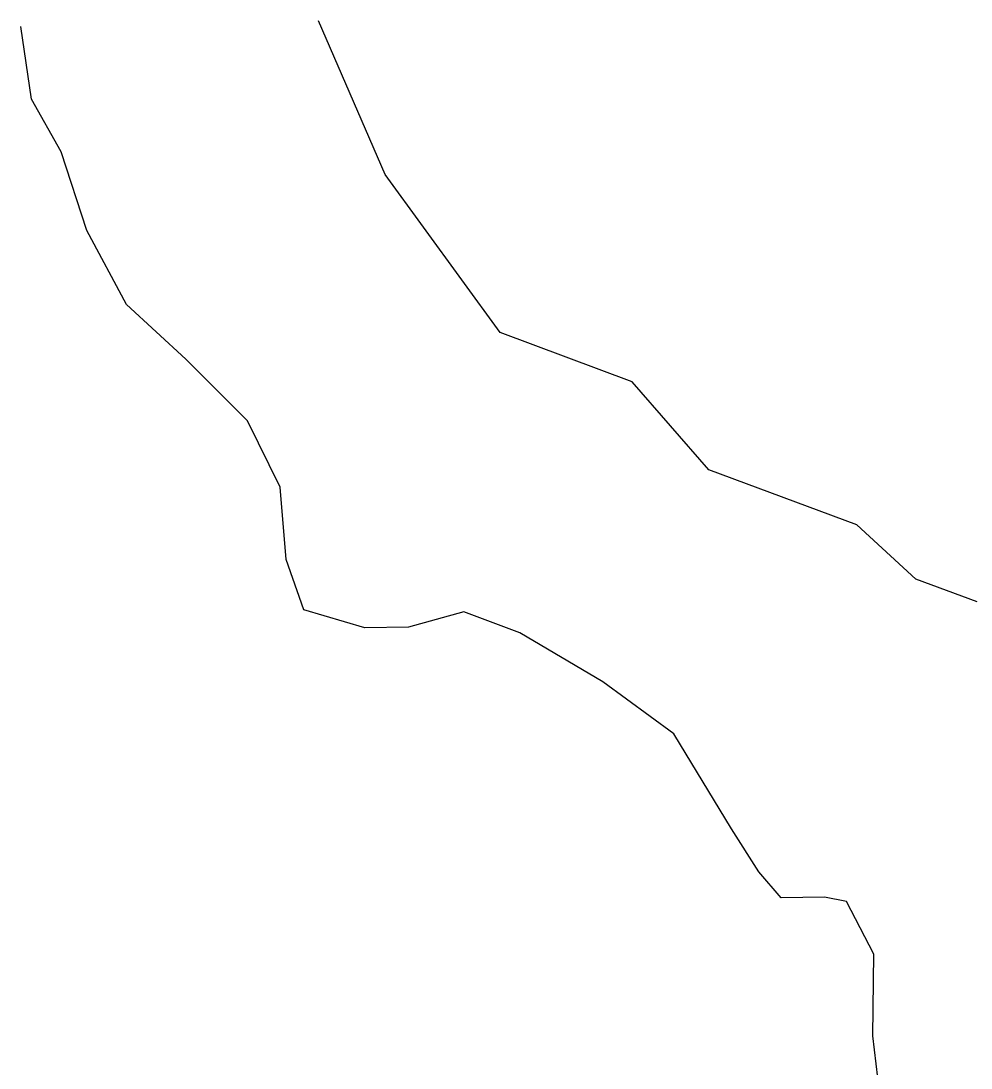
# Model space of a CAD drawing. Header units: inches. Extents: x 628093 to 631450, y 4517559 to 4521481.
# Drawn here: x 629218 to 629945, y 4520680 to 4521481 of the extents above; entities that cross this region are included whole.
import ezdxf

# ---------------------------------------------------------------- set-up
doc = ezdxf.new("R2010")
doc.units = ezdxf.units.IN
doc.header["$MEASUREMENT"] = 0
doc.layers.add('B-G-LAVA', color=7, linetype='Continuous')

msp = doc.modelspace()

# ---------------------------------------------------------------- linework, layer by layer
at = {"layer": 'B-G-LAVA'}
for p, q in [((629226.45, 4521421.07), (629218.47, 4521476.52)), ((629496.94, 4521363.22), (629446.12, 4521480.8)), ((629249.1, 4521380.77), (629226.45, 4521421.07)), ((629268.75, 4521320.36), (629249.1, 4521380.77)), ((629585.02, 4521242.35), (629496.94, 4521363.22)), ((629299.31, 4521263.79), (629268.75, 4521320.36)), ((629344.55, 4521222.05), (629299.31, 4521263.79)), ((629685.97, 4521204.63), (629585.02, 4521242.35)), ((629391.71, 4521174.89), (629344.55, 4521222.05)), ((629744.46, 4521137.3), (629685.97, 4521204.63)), ((629416.68, 4521123.99), (629391.71, 4521174.89)), ((629857.68, 4521095.24), (629744.46, 4521137.3)), ((629421.3, 4521068.79), (629416.68, 4521123.99)), ((629902.91, 4521053.81), (629857.68, 4521095.24)), ((629434.78, 4521030.14), (629421.3, 4521068.79)), ((629949.86, 4521036.4), (629902.91, 4521053.81)), ((629481.35, 4521016.38), (629434.78, 4521030.14)), ((629557.05, 4521028.63), (629514.88, 4521016.96)), ((629600, 4521012.68), (629557.05, 4521028.63)), ((629514.88, 4521016.96), (629481.35, 4521016.38)), ((629663.46, 4520975.21), (629600, 4521012.68)), ((629717.8, 4520935.45), (629663.46, 4520975.21)), ((629761.75, 4520862.72), (629717.8, 4520935.45)), ((629782.75, 4520829.67), (629761.75, 4520862.72)), ((629799.86, 4520809.92), (629782.75, 4520829.67)), ((629833.08, 4520810.5), (629799.86, 4520809.92)), ((629849.91, 4520807.15), (629833.08, 4520810.5)), ((629870.73, 4520766.81), (629849.91, 4520807.15)), ((629869.99, 4520704.23), (629870.73, 4520766.81)), ((629876.44, 4520649.06), (629869.99, 4520704.23))]:
    msp.add_line(p, q, dxfattribs=at)

doc.saveas('drawing.dxf')
